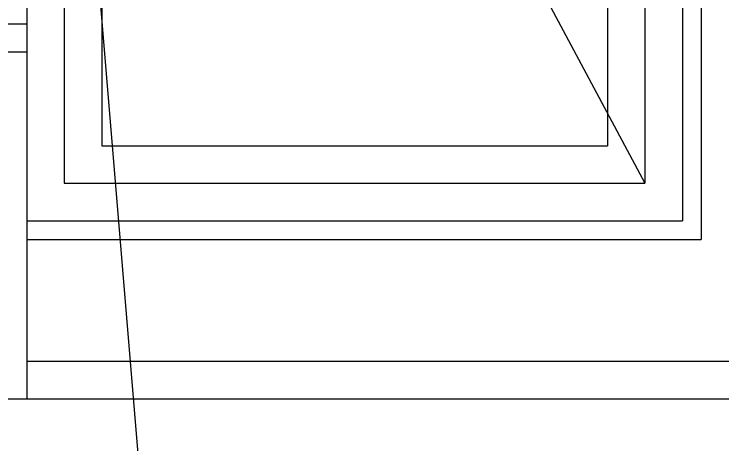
# Model space of a CAD drawing. Header units: metres. Extents: x 257 to 5327, y 365 to 7077.
# Drawn here: x 847 to 1603, y 2908 to 3367 of the extents above; entities that cross this region are included whole.
import ezdxf

# ---------------------------------------------------------------- set-up
doc = ezdxf.new("R2010")
doc.units = ezdxf.units.M
for name, color, linetype in [('3', 3, 'Continuous'), ('4', 4, 'Continuous'), ('7', 7, 'Continuous'), ('BH', 3, 'Continuous'), ('DIM', 3, 'Continuous')]:
    doc.layers.add(name, color=color, linetype=linetype)
doc.dimstyles.get("Standard").update_dxf_attribs({"dimtxt": 2.5, "dimasz": 2.5, "dimexe": 1.25, "dimexo": 0.625, "dimtad": 1, "dimcen": 2.5, "dimazin": 3, "dimtfac": 1, "dimtmove": 0, "dimatfit": 3})

msp = doc.modelspace()

# ---------------------------------------------------------------- hatches: boundary and pattern name
at = {"layer": 'BH'}
h = msp.add_hatch(dxfattribs=at)
h.set_pattern_fill('AR-RROOF', scale=450)
h.paths.add_polyline_path([(940.32, 5466.96), (940.32, 4926.96), (1480.32, 4926.96), (1480.32, 5466.96)])
h.paths.add_polyline_path([(1480.32, 4886.96), (940.32, 4886.96), (940.32, 3226.96), (1480.32, 3226.96)])

# ---------------------------------------------------------------- linework, layer by layer
at = {"layer": '3'}
msp.add_line((900.32, 4346.96), (1520.32, 3186.96), dxfattribs=at)
at = {"layer": '4'}
for p, q in [((1580.32, 5566.96), (1580.32, 3126.96)), ((860.32, 5546.96), (860.32, 2956.96)), ((1560.32, 5546.96), (1560.32, 3146.96)), ((860.32, 3356.96), (620.32, 3356.96)), ((860.32, 3326.96), (590.32, 3326.96)), ((860.32, 3146.96), (1560.32, 3146.96)), ((860.32, 3126.96), (1580.32, 3126.96)), ((860.32, 2996.96), (3260.32, 2996.96)), ((590.32, 2956.96), (3530.32, 2956.96))]:
    msp.add_line(p, q, dxfattribs=at)
at = {"layer": '7'}
for p, q in [((900.32, 5506.96), (900.32, 3186.96)), ((1520.32, 5506.96), (1520.32, 3186.96)), ((940.32, 4886.96), (940.32, 3226.96)), ((1480.32, 4886.96), (1480.32, 3226.96)), ((940.32, 3226.96), (1480.32, 3226.96)), ((900.32, 3186.96), (1520.32, 3186.96))]:
    msp.add_line(p, q, dxfattribs=at)

# ---------------------------------------------------------------- leaders
at = {"layer": 'DIM'}
msp.add_leader([(881.24, 4074.3), (1023.43, 2359.39)], dimstyle='Standard', dxfattribs=at)

doc.saveas('drawing.dxf')
